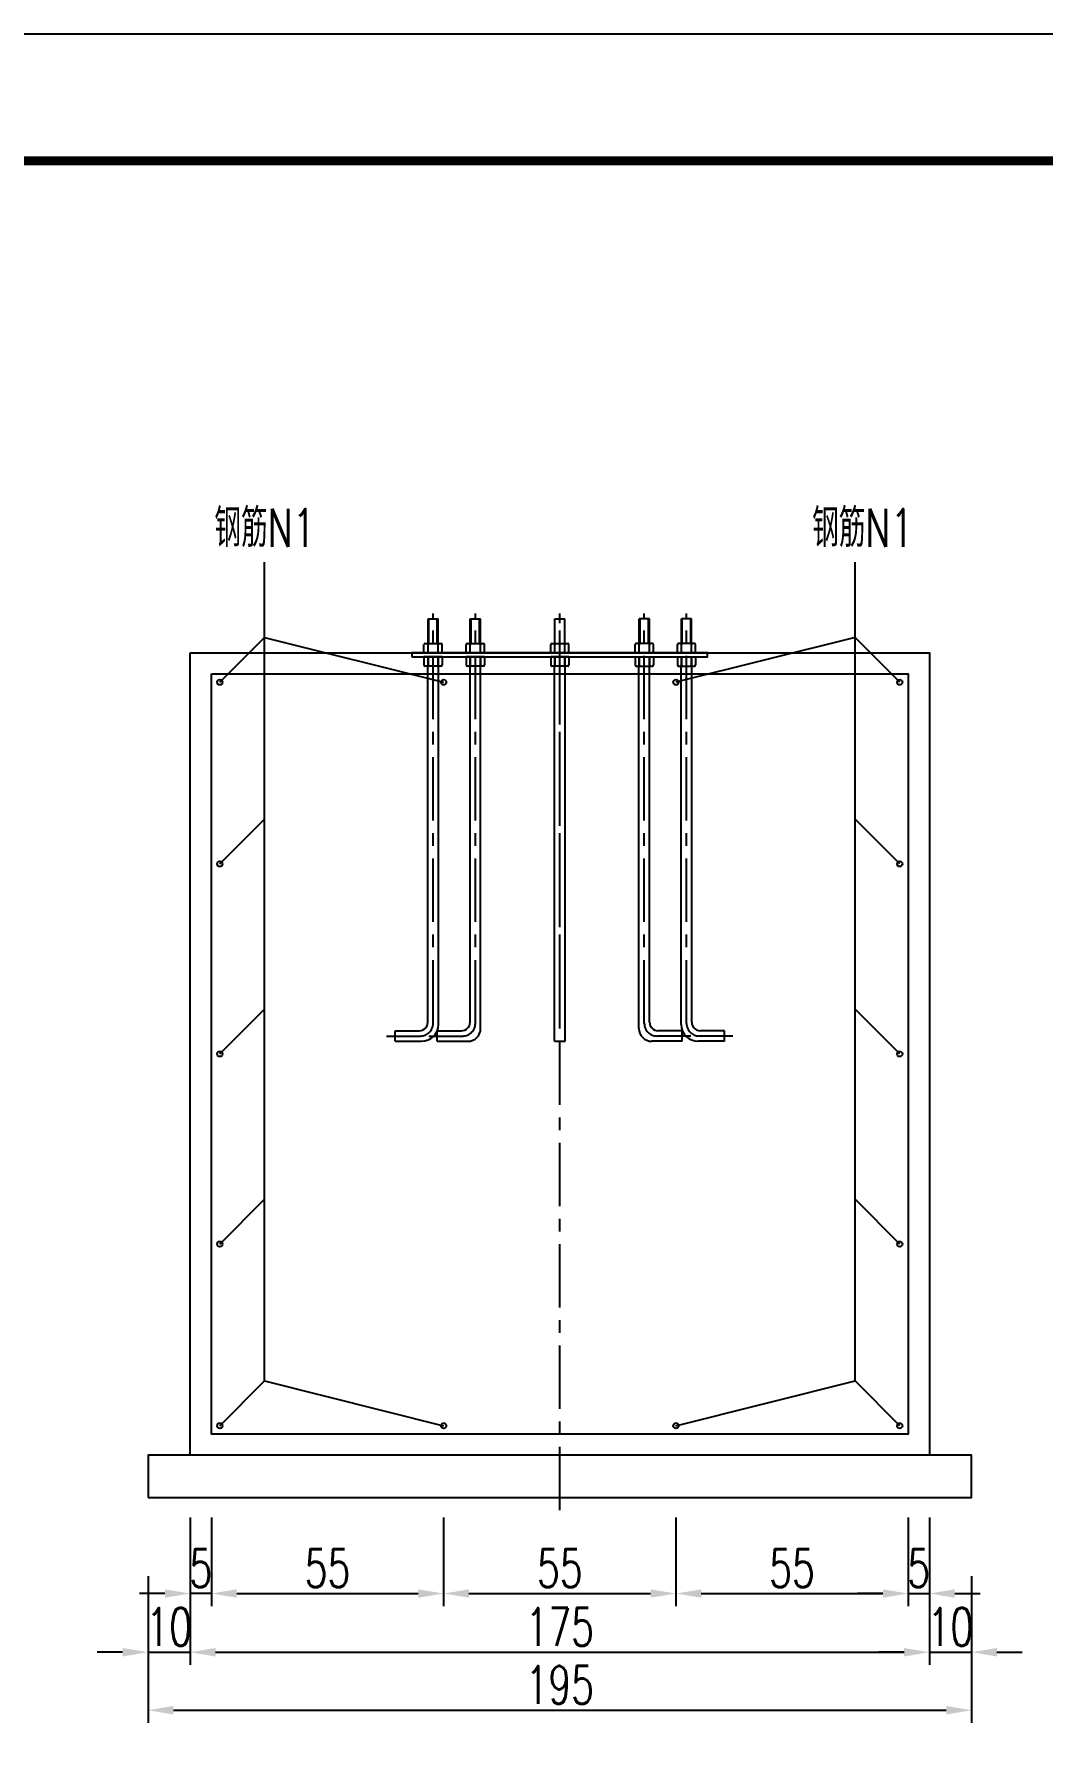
# Model space of a CAD drawing. Extents: x 4349 to 271026, y -15323 to -8945.
# Drawn here: x 5925.7 to 6005.3, y -9200.6 to -9065.9 of the extents above; entities that cross this region are included whole.
import ezdxf
from ezdxf.enums import TextEntityAlignment as Align

# ---------------------------------------------------------------- set-up
doc = ezdxf.new("R2010")
doc.units = 0
doc.header["$LTSCALE"] = 2
doc.header["$PDMODE"] = 32
doc.header["$PDSIZE"] = 0.3
doc.linetypes.add('CENTERX2', pattern=[4, 2.5, -0.5, 0.5, -0.5])
doc.layers.get('DEFPOINTS').update_dxf_attribs({"linetype": 'CONTINUOUS'})
for name, color, linetype in [('中线', 2, 'CENTERX2'), ('图框', 7, 'CONTINUOUS'), ('尺寸标注', 4, 'CONTINUOUS'), ('文字', 7, 'CONTINUOUS'), ('结构2', 7, 'CONTINUOUS'), ('结构3', 1, 'CONTINUOUS'), ('钢筋', 1, 'CONTINUOUS')]:
    doc.layers.add(name, color=color, linetype=linetype)
doc.styles.get("Standard").update_dxf_attribs({"font": 'simplex1.shx', "width": 0.7, "bigfont": 'hztxt.shx'})
doc.dimstyles.new('比例1：30', dxfattribs={"dimtxt": 3, "dimasz": 2, "dimexe": 1, "dimexo": 1, "dimgap": 0.5, "dimtad": 1, "dimdec": 0, "dimlfac": 3, "dimzin": 13, "dimdsep": 46, "dimtxsty": 'Standard', "dimcen": -0.09, "dimclrd": 256, "dimclre": 256, "dimclrt": 256, "dimaunit": 1, "dimadec": 0, "dimazin": 0, "dimtfac": 0.0005, "dimtdec": 0, "dimtix": 1, "dimtmove": 2, "dimatfit": 3, "dimfxl": 0, "dimtolj": 1, "dimtzin": 13, "dimarcsym": 0})

# ---------------------------------------------------------------- blocks, each defined once
blk = doc.blocks.new('*D237')
at = {"layer": 'DEFPOINTS', "color": 0, "linetype": 'Continuous'}
for p in [(5938.03, -9176.36), (5939.7, -9176.36), (5938.03, -9188.93)]:
    blk.add_point(p, dxfattribs=at)
at = {"layer": '尺寸标注', "linetype": 'Continuous', "lineweight": -2}
for p, q in [((5938.03, -9182.93), (5938.03, -9189.93)), ((5939.7, -9182.93), (5939.7, -9189.93)), ((5936.03, -9188.93), (5934.03, -9188.93)), ((5939.7, -9188.93), (5938.03, -9188.93)), ((5941.7, -9188.93), (5943.7, -9188.93))]:
    blk.add_line(p, q, dxfattribs=at)
at = {"layer": '尺寸标注', "linetype": 'Continuous'}
for points in [[(5936.03, -9188.6), (5936.03, -9189.26), (5938.03, -9188.93)], [(5941.7, -9188.6), (5941.7, -9189.26), (5939.7, -9188.93)]]:
    blk.add_solid(points, dxfattribs=at)
at = {"layer": '尺寸标注', "linetype": 'Continuous', "insert": (5938.87, -9186.93), "char_height": 3, "attachment_point": 5}
blk.add_mtext('\\A1;5', dxfattribs=at)
blk = doc.blocks.new('*D238')
at = {"layer": 'DEFPOINTS', "color": 0, "linetype": 'Continuous'}
for p in [(5939.7, -9176.36), (5958.03, -9175.69), (5958.03, -9188.93)]:
    blk.add_point(p, dxfattribs=at)
at = {"layer": '尺寸标注', "linetype": 'Continuous', "lineweight": -2}
for p, q in [((5939.7, -9182.93), (5939.7, -9189.93)), ((5958.03, -9182.93), (5958.03, -9189.93)), ((5941.7, -9188.93), (5956.03, -9188.93))]:
    blk.add_line(p, q, dxfattribs=at)
at = {"layer": '尺寸标注', "linetype": 'Continuous'}
for points in [[(5941.7, -9188.6), (5941.7, -9189.26), (5939.7, -9188.93)], [(5956.03, -9188.6), (5956.03, -9189.26), (5958.03, -9188.93)]]:
    blk.add_solid(points, dxfattribs=at)
at = {"layer": '尺寸标注', "linetype": 'Continuous', "insert": (5948.87, -9186.93), "char_height": 3, "attachment_point": 5}
blk.add_mtext('\\A1;55', dxfattribs=at)
blk = doc.blocks.new('*D239')
at = {"layer": 'DEFPOINTS', "color": 0, "linetype": 'Continuous'}
for p in [(5958.03, -9175.69), (5976.37, -9175.69), (5976.37, -9188.93)]:
    blk.add_point(p, dxfattribs=at)
at = {"layer": '尺寸标注', "linetype": 'Continuous', "lineweight": -2}
for p, q in [((5958.03, -9182.93), (5958.03, -9189.93)), ((5976.37, -9182.93), (5976.37, -9189.93)), ((5960.03, -9188.93), (5974.37, -9188.93))]:
    blk.add_line(p, q, dxfattribs=at)
at = {"layer": '尺寸标注', "linetype": 'Continuous'}
for points in [[(5960.03, -9188.6), (5960.03, -9189.26), (5958.03, -9188.93)], [(5974.37, -9188.6), (5974.37, -9189.26), (5976.37, -9188.93)]]:
    blk.add_solid(points, dxfattribs=at)
at = {"layer": '尺寸标注', "linetype": 'Continuous', "insert": (5967.2, -9186.93), "char_height": 3, "attachment_point": 5}
blk.add_mtext('\\A1;55', dxfattribs=at)
blk = doc.blocks.new('*D240')
at = {"layer": 'DEFPOINTS', "color": 0, "linetype": 'Continuous'}
for p in [(5976.37, -9175.69), (5994.7, -9176.36), (5994.7, -9188.93)]:
    blk.add_point(p, dxfattribs=at)
at = {"layer": '尺寸标注', "linetype": 'Continuous', "lineweight": -2}
for p, q in [((5976.37, -9182.93), (5976.37, -9189.93)), ((5994.7, -9182.93), (5994.7, -9189.93)), ((5978.37, -9188.93), (5992.7, -9188.93))]:
    blk.add_line(p, q, dxfattribs=at)
at = {"layer": '尺寸标注', "linetype": 'Continuous'}
for points in [[(5978.37, -9188.6), (5978.37, -9189.26), (5976.37, -9188.93)], [(5992.7, -9188.6), (5992.7, -9189.26), (5994.7, -9188.93)]]:
    blk.add_solid(points, dxfattribs=at)
at = {"layer": '尺寸标注', "linetype": 'Continuous', "insert": (5985.53, -9186.93), "char_height": 3, "attachment_point": 5}
blk.add_mtext('\\A1;55', dxfattribs=at)
blk = doc.blocks.new('*D241')
at = {"layer": 'DEFPOINTS', "color": 0, "linetype": 'Continuous'}
for p in [(5994.7, -9176.36), (5996.37, -9176.36), (5996.37, -9188.93)]:
    blk.add_point(p, dxfattribs=at)
at = {"layer": '尺寸标注', "linetype": 'Continuous', "lineweight": -2}
for p, q in [((5994.7, -9182.93), (5994.7, -9189.93)), ((5996.37, -9182.93), (5996.37, -9189.93)), ((5992.7, -9188.93), (5990.7, -9188.93)), ((5994.7, -9188.93), (5996.37, -9188.93)), ((5998.37, -9188.93), (6000.37, -9188.93))]:
    blk.add_line(p, q, dxfattribs=at)
at = {"layer": '尺寸标注', "linetype": 'Continuous'}
for points in [[(5992.7, -9188.6), (5992.7, -9189.26), (5994.7, -9188.93)], [(5998.37, -9188.6), (5998.37, -9189.26), (5996.37, -9188.93)]]:
    blk.add_solid(points, dxfattribs=at)
at = {"layer": '尺寸标注', "linetype": 'Continuous', "insert": (5995.53, -9186.93), "char_height": 3, "attachment_point": 5}
blk.add_mtext('\\A1;5', dxfattribs=at)
blk = doc.blocks.new('*D242')
at = {"layer": 'DEFPOINTS', "color": 0, "linetype": 'Continuous'}
for p in [(5934.7, -9178.02), (5938.03, -9178.02), (5938.03, -9193.56)]:
    blk.add_point(p, dxfattribs=at)
at = {"layer": '尺寸标注', "linetype": 'Continuous', "lineweight": -2}
for p, q in [((5934.7, -9187.56), (5934.7, -9194.56)), ((5938.03, -9187.56), (5938.03, -9194.56)), ((5932.7, -9193.56), (5930.7, -9193.56)), ((5934.7, -9193.56), (5938.03, -9193.56)), ((5940.03, -9193.56), (5942.03, -9193.56))]:
    blk.add_line(p, q, dxfattribs=at)
at = {"layer": '尺寸标注', "linetype": 'Continuous'}
for points in [[(5932.7, -9193.23), (5932.7, -9193.9), (5934.7, -9193.56)], [(5940.03, -9193.23), (5940.03, -9193.9), (5938.03, -9193.56)]]:
    blk.add_solid(points, dxfattribs=at)
at = {"layer": '尺寸标注', "linetype": 'Continuous', "insert": (5936.37, -9191.56), "char_height": 3, "attachment_point": 5}
blk.add_mtext('\\A1;10', dxfattribs=at)
blk = doc.blocks.new('*D243')
at = {"layer": 'DEFPOINTS', "color": 0, "linetype": 'Continuous'}
for p in [(5938.03, -9178.02), (5996.37, -9178.02), (5996.37, -9193.56)]:
    blk.add_point(p, dxfattribs=at)
at = {"layer": '尺寸标注', "linetype": 'Continuous', "lineweight": -2}
for p, q in [((5938.03, -9187.56), (5938.03, -9194.56)), ((5996.37, -9187.56), (5996.37, -9194.56)), ((5940.03, -9193.56), (5994.37, -9193.56))]:
    blk.add_line(p, q, dxfattribs=at)
at = {"layer": '尺寸标注', "linetype": 'Continuous'}
for points in [[(5940.03, -9193.23), (5940.03, -9193.9), (5938.03, -9193.56)], [(5994.37, -9193.23), (5994.37, -9193.9), (5996.37, -9193.56)]]:
    blk.add_solid(points, dxfattribs=at)
at = {"layer": '尺寸标注', "linetype": 'Continuous', "insert": (5967.2, -9191.56), "char_height": 3, "attachment_point": 5}
blk.add_mtext('\\A1;175', dxfattribs=at)
blk = doc.blocks.new('*D244')
at = {"layer": 'DEFPOINTS', "color": 0, "linetype": 'Continuous'}
for p in [(5996.37, -9178.02), (5999.7, -9178.02), (5999.7, -9193.56)]:
    blk.add_point(p, dxfattribs=at)
at = {"layer": '尺寸标注', "linetype": 'Continuous', "lineweight": -2}
for p, q in [((5996.37, -9187.56), (5996.37, -9194.56)), ((5999.7, -9187.56), (5999.7, -9194.56)), ((5994.37, -9193.56), (5992.37, -9193.56)), ((5996.37, -9193.56), (5999.7, -9193.56)), ((6001.7, -9193.56), (6003.7, -9193.56))]:
    blk.add_line(p, q, dxfattribs=at)
at = {"layer": '尺寸标注', "linetype": 'Continuous'}
for points in [[(5994.37, -9193.23), (5994.37, -9193.9), (5996.37, -9193.56)], [(6001.7, -9193.23), (6001.7, -9193.9), (5999.7, -9193.56)]]:
    blk.add_solid(points, dxfattribs=at)
at = {"layer": '尺寸标注', "linetype": 'Continuous', "insert": (5998.03, -9191.56), "char_height": 3, "attachment_point": 5}
blk.add_mtext('\\A1;10', dxfattribs=at)
blk = doc.blocks.new('*D245')
at = {"layer": 'DEFPOINTS', "color": 0, "linetype": 'Continuous'}
for p in [(5934.7, -9181.36), (5999.7, -9181.36), (5999.7, -9198.14)]:
    blk.add_point(p, dxfattribs=at)
at = {"layer": '尺寸标注', "linetype": 'Continuous', "lineweight": -2}
for p, q in [((5934.7, -9192.14), (5934.7, -9199.14)), ((5999.7, -9192.14), (5999.7, -9199.14)), ((5936.7, -9198.14), (5997.7, -9198.14))]:
    blk.add_line(p, q, dxfattribs=at)
at = {"layer": '尺寸标注', "linetype": 'Continuous'}
for points in [[(5936.7, -9197.8), (5936.7, -9198.47), (5934.7, -9198.14)], [(5997.7, -9197.8), (5997.7, -9198.47), (5999.7, -9198.14)]]:
    blk.add_solid(points, dxfattribs=at)
at = {"layer": '尺寸标注', "linetype": 'Continuous', "insert": (5967.2, -9196.14), "char_height": 3, "attachment_point": 5}
blk.add_mtext('\\A1;195', dxfattribs=at)
blk = doc.blocks.new('12345')
at = {"layer": '图框'}
blk.add_lwpolyline([(4926.93, -9362.88), (4926.93, -9065.88), (4506.93, -9065.88), (4506.93, -9362.88)], close=True, dxfattribs=at)

msp = doc.modelspace()

# ---------------------------------------------------------------- linework, layer by layer
at = {"layer": '中线'}
for p, q in [((5957.20123, -9143.939), (5957.20123, -9111.60566)), ((5960.53457, -9143.939), (5960.53457, -9111.60566)), ((5967.20123, -9182.35566), (5967.20123, -9111.60566)), ((5967.20123, -9143.939), (5967.20123, -9111.60566)), ((5973.8679, -9143.939), (5973.8679, -9111.60566)), ((5977.20123, -9143.939), (5977.20123, -9111.60566)), ((5953.53457, -9144.939), (5956.20123, -9144.939)), ((5956.8679, -9144.939), (5959.53457, -9144.939)), ((5977.53457, -9144.939), (5974.8679, -9144.939)), ((5980.8679, -9144.939), (5978.20123, -9144.939))]:
    msp.add_line(p, q, dxfattribs=at)
for centre, start, end in [((5956.20123, -9143.939), 270, 0), ((5959.53457, -9143.939), 270, 0), ((5974.8679, -9143.939), 180, 270), ((5978.20123, -9143.939), 180, 270)]:
    msp.add_arc(centre, 1, start, end, dxfattribs=at)
at = {"layer": '图框', "const_width": 0.7}
msp.add_lwpolyline([(6176.92857, -9075.88068), (5796.92857, -9075.88068), (5796.92858, -9352.88068), (6176.92858, -9352.88068), (6176.92857, -9075.88068)], dxfattribs=at)
at = {"layer": '尺寸标注'}
for p, q in [((5943.90343, -9172.15346), (5943.90343, -9107.54996)), ((5990.49903, -9172.15346), (5990.49903, -9107.54996)), ((5940.3679, -9117.02233), (5943.90343, -9113.4868)), ((5943.90343, -9113.4868), (5958.03457, -9117.02233)), ((5990.49903, -9113.4868), (5976.3679, -9117.02233)), ((5994.03457, -9117.02233), (5990.49903, -9113.4868)), ((5940.3679, -9131.35566), (5943.90343, -9127.82013)), ((5994.03457, -9131.35566), (5990.49903, -9127.82013)), ((5940.3679, -9146.35566), (5943.90343, -9142.82013)), ((5994.03457, -9146.35566), (5990.49903, -9142.82013)), ((5940.3679, -9161.35566), (5943.90343, -9157.82013)), ((5994.03457, -9161.35566), (5990.49903, -9157.82013)), ((5940.3679, -9175.689), (5943.90343, -9172.15346)), ((5943.90343, -9172.15346), (5958.03457, -9175.689)), ((5976.3679, -9175.689), (5990.49903, -9172.15346)), ((5994.03457, -9175.689), (5990.49903, -9172.15346))]:
    msp.add_line(p, q, dxfattribs=at)
at = {"layer": '结构2'}
for points in [[(5938.03457, -9114.689), (5996.3679, -9114.689), (5996.3679, -9178.02233), (5938.03457, -9178.02233)], [(5934.70123, -9181.35566), (5999.70123, -9181.35566), (5999.70123, -9178.02233), (5934.70123, -9178.02233)]]:
    msp.add_lwpolyline(points, close=True, dxfattribs=at)
at = {"layer": '结构3'}
for p, q in [((5956.80123, -9112.02233), (5957.60123, -9112.02233)), ((5956.80123, -9114.689), (5956.80123, -9112.02233)), ((5956.8679, -9113.95566), (5956.8679, -9112.02233)), ((5957.53457, -9113.95566), (5957.53457, -9112.02233)), ((5957.60123, -9114.689), (5957.60123, -9112.02233)), ((5960.13457, -9112.02233), (5960.93457, -9112.02233)), ((5960.13457, -9114.689), (5960.13457, -9112.02233)), ((5960.20123, -9113.95566), (5960.20123, -9112.02233)), ((5960.8679, -9113.95566), (5960.8679, -9112.02233)), ((5960.93457, -9114.689), (5960.93457, -9112.02233)), ((5966.80123, -9112.02233), (5967.60123, -9112.02233)), ((5966.80123, -9114.689), (5966.80123, -9112.02233)), ((5967.60123, -9114.689), (5967.60123, -9112.02233)), ((5974.2679, -9112.02233), (5973.4679, -9112.02233)), ((5973.4679, -9114.689), (5973.4679, -9112.02233)), ((5973.53457, -9113.95566), (5973.53457, -9112.02233)), ((5974.20123, -9113.95566), (5974.20123, -9112.02233)), ((5974.2679, -9114.689), (5974.2679, -9112.02233)), ((5977.60123, -9112.02233), (5976.80123, -9112.02233)), ((5976.80123, -9114.689), (5976.80123, -9112.02233)), ((5976.8679, -9113.95566), (5976.8679, -9112.02233)), ((5977.53457, -9113.95566), (5977.53457, -9112.02233)), ((5977.60123, -9114.689), (5977.60123, -9112.02233)), ((5956.48123, -9114.689), (5956.48123, -9114.05166)), ((5956.57723, -9113.95566), (5957.82523, -9113.95566)), ((5956.80123, -9114.689), (5956.80123, -9114.05166)), ((5957.60123, -9114.689), (5957.60123, -9114.05166)), ((5957.92123, -9114.689), (5957.92123, -9114.05166)), ((5959.81457, -9114.689), (5959.81457, -9114.05166)), ((5959.91057, -9113.95566), (5961.15857, -9113.95566)), ((5960.13457, -9114.689), (5960.13457, -9114.05166)), ((5960.93457, -9114.689), (5960.93457, -9114.05166)), ((5961.25457, -9114.689), (5961.25457, -9114.05166)), ((5966.48123, -9114.689), (5966.48123, -9114.05166)), ((5966.57723, -9113.95566), (5967.82523, -9113.95566)), ((5966.80123, -9114.689), (5966.80123, -9114.05166)), ((5967.60123, -9114.689), (5967.60123, -9114.05166)), ((5967.92123, -9114.689), (5967.92123, -9114.05166)), ((5973.1479, -9114.689), (5973.1479, -9114.05166)), ((5974.4919, -9113.95566), (5973.2439, -9113.95566)), ((5973.4679, -9114.689), (5973.4679, -9114.05166)), ((5974.2679, -9114.689), (5974.2679, -9114.05166)), ((5974.5879, -9114.689), (5974.5879, -9114.05166)), ((5976.48123, -9114.689), (5976.48123, -9114.05166)), ((5977.82523, -9113.95566), (5976.57723, -9113.95566)), ((5976.80123, -9114.689), (5976.80123, -9114.05166)), ((5977.60123, -9114.689), (5977.60123, -9114.05166)), ((5977.92123, -9114.689), (5977.92123, -9114.05166)), ((5956.48123, -9114.689), (5957.92123, -9114.689)), ((5957.92123, -9115.02233), (5956.48123, -9115.02233)), ((5956.48123, -9115.02233), (5956.48123, -9115.65966)), ((5957.82523, -9115.75566), (5956.57723, -9115.75566)), ((5956.78457, -9143.85566), (5956.78457, -9115.75566)), ((5956.80123, -9115.689), (5956.80123, -9115.02233)), ((5956.80123, -9115.02233), (5956.80123, -9115.65966)), ((5957.60123, -9115.689), (5957.60123, -9115.02233)), ((5957.60123, -9115.02233), (5957.60123, -9115.65966)), ((5957.6179, -9144.02233), (5957.6179, -9115.75566)), ((5957.92123, -9115.02233), (5957.92123, -9115.65966)), ((5959.81457, -9114.689), (5961.25457, -9114.689)), ((5959.81457, -9115.02233), (5959.81457, -9115.65966)), ((5961.25457, -9115.02233), (5959.81457, -9115.02233)), ((5961.15857, -9115.75566), (5959.91057, -9115.75566)), ((5960.1179, -9143.85566), (5960.1179, -9115.75566)), ((5960.13457, -9115.02233), (5960.13457, -9115.65966)), ((5960.13457, -9115.689), (5960.13457, -9115.02233)), ((5960.93457, -9115.02233), (5960.93457, -9115.65966)), ((5960.93457, -9115.689), (5960.93457, -9115.02233)), ((5960.95123, -9144.35566), (5960.95123, -9115.75566)), ((5961.25457, -9115.02233), (5961.25457, -9115.65966)), ((5966.48123, -9114.689), (5967.92123, -9114.689)), ((5967.92123, -9115.02233), (5966.48123, -9115.02233)), ((5966.48123, -9115.02233), (5966.48123, -9115.65966)), ((5967.82523, -9115.75566), (5966.57723, -9115.75566)), ((5966.78457, -9145.35566), (5966.78457, -9115.75566)), ((5966.80123, -9115.689), (5966.80123, -9115.02233)), ((5966.80123, -9115.02233), (5966.80123, -9115.65966)), ((5967.60123, -9115.689), (5967.60123, -9115.02233)), ((5967.60123, -9115.02233), (5967.60123, -9115.65966)), ((5967.6179, -9145.35566), (5967.6179, -9115.75566)), ((5967.92123, -9115.02233), (5967.92123, -9115.65966)), ((5974.5879, -9114.689), (5973.1479, -9114.689)), ((5973.1479, -9115.02233), (5974.5879, -9115.02233)), ((5973.1479, -9115.02233), (5973.1479, -9115.65966)), ((5973.2439, -9115.75566), (5974.4919, -9115.75566)), ((5973.45123, -9144.35566), (5973.45123, -9115.75566)), ((5973.4679, -9115.689), (5973.4679, -9115.02233)), ((5973.4679, -9115.02233), (5973.4679, -9115.65966)), ((5974.2679, -9115.689), (5974.2679, -9115.02233)), ((5974.2679, -9115.02233), (5974.2679, -9115.65966)), ((5974.28457, -9143.85566), (5974.28457, -9115.75566)), ((5974.5879, -9115.02233), (5974.5879, -9115.65966)), ((5977.92123, -9114.689), (5976.48123, -9114.689)), ((5976.48123, -9115.02233), (5976.48123, -9115.65966)), ((5976.48123, -9115.02233), (5977.92123, -9115.02233)), ((5976.57723, -9115.75566), (5977.82523, -9115.75566)), ((5976.78457, -9144.02233), (5976.78457, -9115.75566)), ((5976.80123, -9115.02233), (5976.80123, -9115.65966)), ((5976.80123, -9115.689), (5976.80123, -9115.02233)), ((5977.60123, -9115.02233), (5977.60123, -9115.65966)), ((5977.60123, -9115.689), (5977.60123, -9115.02233)), ((5977.6179, -9143.85566), (5977.6179, -9115.75566)), ((5977.92123, -9115.02233), (5977.92123, -9115.65966)), ((5954.20123, -9144.52233), (5956.1179, -9144.52233)), ((5954.20123, -9145.35566), (5954.20123, -9144.52233)), ((5954.20123, -9145.35566), (5956.28457, -9145.35566)), ((5957.53457, -9145.35566), (5957.53457, -9144.52233)), ((5957.53457, -9144.52233), (5959.45123, -9144.52233)), ((5957.53457, -9145.35566), (5959.95123, -9145.35566)), ((5966.78457, -9145.35566), (5967.6179, -9145.35566)), ((5976.8679, -9145.35566), (5974.45123, -9145.35566)), ((5976.8679, -9144.52233), (5974.95123, -9144.52233)), ((5976.8679, -9145.35566), (5976.8679, -9144.52233)), ((5980.20123, -9145.35566), (5978.1179, -9145.35566)), ((5980.20123, -9144.52233), (5978.28457, -9144.52233)), ((5980.20123, -9145.35566), (5980.20123, -9144.52233))]:
    msp.add_line(p, q, dxfattribs=at)
msp.add_lwpolyline([(5955.53457, -9115.02233), (5978.8679, -9115.02233), (5978.8679, -9114.689), (5955.53457, -9114.689)], close=True, dxfattribs=at)
for centre, radius, start, end in [((5956.57723, -9114.05166), 0.096, 90, 180), ((5956.70523, -9114.05166), 0.096, 0, 90), ((5956.89723, -9114.05166), 0.096, 90, 180), ((5957.50523, -9114.05166), 0.096, 360, 90), ((5957.69723, -9114.05166), 0.096, 90, 180), ((5957.82523, -9114.05166), 0.096, 0, 90), ((5959.91057, -9114.05166), 0.096, 90, 180), ((5960.03857, -9114.05166), 0.096, 0, 90), ((5960.23057, -9114.05166), 0.096, 90, 180), ((5960.83857, -9114.05166), 0.096, 360, 90), ((5961.03057, -9114.05166), 0.096, 90, 180), ((5961.15857, -9114.05166), 0.096, 0, 90), ((5966.57723, -9114.05166), 0.096, 90, 180), ((5966.70523, -9114.05166), 0.096, 0, 90), ((5966.89723, -9114.05166), 0.096, 90, 180), ((5967.50523, -9114.05166), 0.096, 360, 90), ((5967.69723, -9114.05166), 0.096, 90, 180), ((5967.82523, -9114.05166), 0.096, 0, 90), ((5973.2439, -9114.05166), 0.096, 90, 180), ((5973.3719, -9114.05166), 0.096, 0, 90), ((5973.5639, -9114.05166), 0.096, 90, 180), ((5974.1719, -9114.05166), 0.096, 360, 90), ((5974.3639, -9114.05166), 0.096, 90, 180), ((5974.4919, -9114.05166), 0.096, 0, 90), ((5976.57723, -9114.05166), 0.096, 90, 180), ((5976.70523, -9114.05166), 0.096, 0, 90), ((5976.89723, -9114.05166), 0.096, 90, 180), ((5977.50523, -9114.05166), 0.096, 360, 90), ((5977.69723, -9114.05166), 0.096, 90, 180), ((5977.82523, -9114.05166), 0.096, 0, 90), ((5956.57723, -9115.65966), 0.096, 180, 270), ((5956.70523, -9115.65966), 0.096, 270, 0), ((5956.89723, -9115.65966), 0.096, 180, 270), ((5957.50523, -9115.65966), 0.096, 270, 0), ((5957.69723, -9115.65966), 0.096, 180, 270), ((5957.82523, -9115.65966), 0.096, 270, 0), ((5959.91057, -9115.65966), 0.096, 180, 270), ((5960.03857, -9115.65966), 0.096, 270, 0), ((5960.23057, -9115.65966), 0.096, 180, 270), ((5960.83857, -9115.65966), 0.096, 270, 0), ((5961.03057, -9115.65966), 0.096, 180, 270), ((5961.15857, -9115.65966), 0.096, 270, 0), ((5966.57723, -9115.65966), 0.096, 180, 270), ((5966.70523, -9115.65966), 0.096, 270, 0), ((5966.89723, -9115.65966), 0.096, 180, 270), ((5967.50523, -9115.65966), 0.096, 270, 0), ((5967.69723, -9115.65966), 0.096, 180, 270), ((5967.82523, -9115.65966), 0.096, 270, 0), ((5973.2439, -9115.65966), 0.096, 180, 270), ((5973.3719, -9115.65966), 0.096, 270, 0), ((5973.5639, -9115.65966), 0.096, 180, 270), ((5974.1719, -9115.65966), 0.096, 270, 0), ((5974.3639, -9115.65966), 0.096, 180, 270), ((5974.4919, -9115.65966), 0.096, 270, 0), ((5976.57723, -9115.65966), 0.096, 180, 270), ((5976.70523, -9115.65966), 0.096, 270, 0), ((5976.89723, -9115.65966), 0.096, 180, 270), ((5977.50523, -9115.65966), 0.096, 270, 0), ((5977.69723, -9115.65966), 0.096, 180, 270), ((5977.82523, -9115.65966), 0.096, 270, 0), ((5956.1179, -9143.85566), 0.66667, 270, 0), ((5956.28457, -9144.02233), 1.33333, 270, 0), ((5959.45123, -9143.85566), 0.66667, 270, 0), ((5974.95123, -9143.85566), 0.66667, 180, 270), ((5978.1179, -9144.02233), 1.33333, 180, 270), ((5978.28457, -9143.85566), 0.66667, 180, 270), ((5959.95123, -9144.35566), 1, 270, 0), ((5974.45123, -9144.35566), 1, 180, 270)]:
    msp.add_arc(centre, radius, start, end, dxfattribs=at)
at = {"layer": '钢筋'}
msp.add_lwpolyline([(5939.70123, -9116.35566), (5994.70123, -9116.35566), (5994.70123, -9176.35566), (5939.70123, -9176.35566)], close=True, dxfattribs=at)
for centre in [(5940.3679, -9117.02233), (5958.03457, -9117.02233), (5976.3679, -9117.02233), (5994.03457, -9117.02233), (5940.3679, -9131.35566), (5994.03457, -9131.35566), (5940.3679, -9146.35566), (5994.03457, -9146.35566), (5940.3679, -9161.35566), (5994.03457, -9161.35566), (5940.3679, -9175.689), (5958.03457, -9175.689), (5976.3679, -9175.689), (5994.03457, -9175.689)]:
    msp.add_circle(centre, 0.20833, dxfattribs=at)

# ---------------------------------------------------------------- block references
at = {"layer": '图框', "linetype": 'Continuous'}
msp.add_blockref('12345', (1260, 0), dxfattribs=at)

# ---------------------------------------------------------------- texts
at = {"layer": '文字', "width": 0.7}
for p in [(5943.9327, -9104.84172), (5991.11229, -9104.84172)]:
    msp.add_text('钢筋N1', height=3, dxfattribs=at).set_placement(p, align=Align.MIDDLE_CENTER)

# ---------------------------------------------------------------- dimensions: what is measured, and where the dimension line sits
at = {"layer": '尺寸标注', "linetype": 'Continuous'}
for base, p1, p2, picture, middle in [((5938.03457, -9188.92875), (5939.70123, -9176.35566), (5938.03457, -9176.35566), '*D237', (5938.8679, -9186.92875)), ((5958.03457, -9188.92875), (5939.70123, -9176.35566), (5958.03457, -9175.689), '*D238', (5948.8679, -9186.92875)), ((5976.3679, -9188.92875), (5958.03457, -9175.689), (5976.3679, -9175.689), '*D239', (5967.20123, -9186.92875)), ((5994.70123, -9188.92875), (5976.3679, -9175.689), (5994.70123, -9176.35566), '*D240', (5985.53457, -9186.92875)), ((5996.3679, -9188.92875), (5994.70123, -9176.35566), (5996.3679, -9176.35566), '*D241', (5995.53457, -9186.92875)), ((5938.03457, -9193.56488), (5934.70123, -9178.02233), (5938.03457, -9178.02233), '*D242', (5936.3679, -9191.56488)), ((5996.3679, -9193.56488), (5938.03457, -9178.02233), (5996.3679, -9178.02233), '*D243', (5967.20123, -9191.56488)), ((5999.70123, -9193.56488), (5996.3679, -9178.02233), (5999.70123, -9178.02233), '*D244', (5998.03457, -9191.56488)), ((5999.70123, -9198.13525), (5934.70123, -9181.35566), (5999.70123, -9181.35566), '*D245', (5967.20123, -9196.13525))]:
    dim = msp.add_linear_dim(base=base, p1=p1, p2=p2, dimstyle='比例1：30', dxfattribs=at)
    dim.commit()
    dim.dimension.update_dxf_attribs({"geometry": picture, "text_midpoint": middle})

doc.saveas('drawing.dxf')
